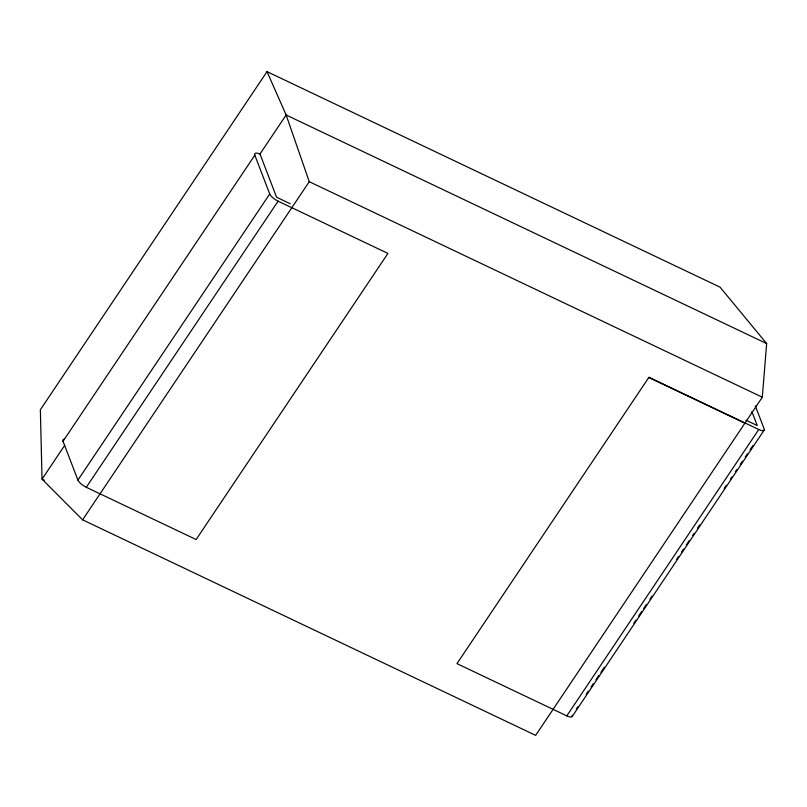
<?xml version="1.0" encoding="UTF-8"?>
<svg xmlns="http://www.w3.org/2000/svg" width="807" height="807" viewBox="0 0 807 807"><rect width="100%" height="100%" fill="white"/><g stroke="black" fill="none" stroke-linecap="round" stroke-linejoin="round"><path stroke-width="1.21" d="M762.312 397.215L766.65 343.58L720.066 287.171L267.016 71.641L40.35 409.785L42.045 479.146L82.596 519.829L535.646 735.359L762.312 397.215L309.263 181.686L286.142 114.987L267.016 71.641M254.83 155.166L269.72 193.973A8.272 2.663 33.8 0 0 278.092 201.175L387.925 253.418L196.131 539.54L86.299 487.287A8.272 2.663 33.8 0 1 77.926 480.094L63.027 441.288L254.83 155.166A9.381 3.026 33.8 0 1 259.995 154.006L286.142 114.987L766.65 343.58M64.752 445.262L42.045 479.146L44.324 480.226M77.926 480.094L269.72 193.973M86.299 487.287L278.092 201.175M82.596 519.829L309.263 181.686M758.772 429.495L648.949 377.252L456.974 663.626L566.807 715.88L758.772 429.495A8.272 2.663 33.8 0 0 764.128 428.83L755.291 405.79M576.369 708.939L577.772 706.851M586.175 694.313L588.273 691.175M591.077 686.989L593.185 683.852M595.98 679.676L598.784 675.499M600.892 672.362L604.393 667.137M633.818 623.236L635.916 620.099M638.72 615.923L641.525 611.736M643.623 608.599L646.427 604.423M649.928 599.197L652.036 596.06M676.559 559.483L678.657 556.346M681.461 552.159L683.559 549.032M686.364 544.846L689.168 540.67M692.668 535.444L694.07 533.346M697.571 528.121L699.669 524.984M724.192 488.406L726.3 485.269M730.496 479.005L731.899 476.907M735.409 471.681L736.811 469.593M740.312 464.368L742.41 461.231M745.214 457.055L747.312 453.917M750.117 449.731L752.921 445.555M572.213 716.465L764.189 430.091M745.94 420.175L757.269 425.561L751.882 411.54M290.177 203.707L276.589 197.241L259.995 154.006M648.767 377.505L744.871 423.221M572.163 715.214A8.272 2.663 33.8 0 1 566.807 715.88M63.027 441.288A9.381 3.026 33.8 0 1 64.378 439.2"/></g></svg>
